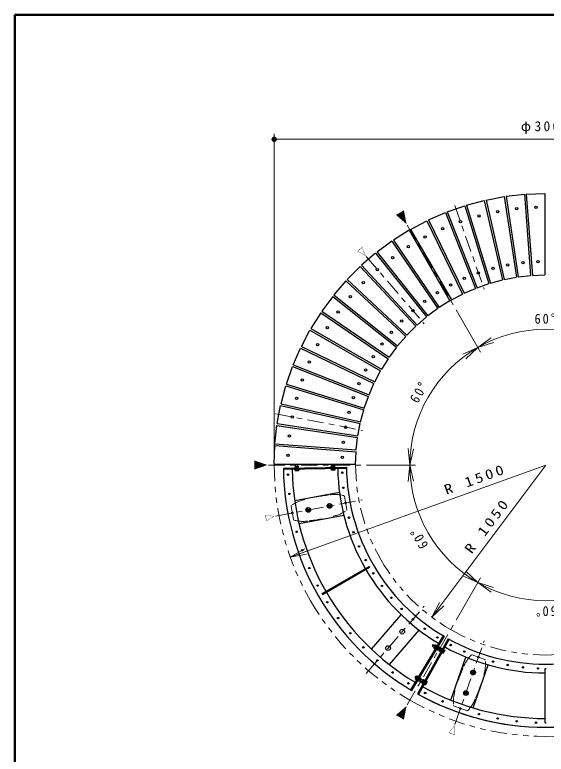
# Model space of a CAD drawing. Units: millimetres on the paper, scale 1:20. Extents: x -365 to 0, y -12 to 257.
# Drawn here: x -365 to -267.1, y 120.8 to 257 of the extents above; entities that cross this region are included whole.
import ezdxf
from ezdxf.enums import TextEntityAlignment as Align

# ---------------------------------------------------------------- set-up
doc = ezdxf.new("R2010")
doc.units = ezdxf.units.MM
for name, pattern in [('USER1', [4.5, 2.5, -2]), ('USER2', [6, 3, -1, 1, -1]), ('USER3', [8, 3, -1, 1, -1, 1, -1])]:
    doc.linetypes.add(name, pattern=pattern)
doc.layers.add('LY_1', color=7, linetype='Continuous', lineweight=25)
doc.layers.add('LY_2', color=7, linetype='Continuous', lineweight=13)
doc.styles.add('ＭＳ ゴシック', font='')
doc.styles.get('ＭＳ ゴシック').set_extended_font_data('MS Gothic')

# ---------------------------------------------------------------- blocks, each defined once
blk = doc.blocks.new('open_arrow')
at = {"color": 0, "linetype": 'Continuous', "lineweight": -2}
blk.add_lwpolyline([(7.5, 1.25), (0, 0), (7.5, -1.25)], dxfattribs=at)
blk = doc.blocks.new('filled_dot')
at = {"color": 0, "linetype": 'Continuous', "lineweight": -2, "const_width": 1.25}
blk.add_lwpolyline([(-0.625, 0, 1), (0.625, 0, 1)], format="xyb", close=True, dxfattribs=at)

msp = doc.modelspace()

# ---------------------------------------------------------------- linework, layer by layer
at = {"layer": 'LY_1', "lineweight": 13}
for p, q in [((-317.22, 175.068), (-317.22, 235.068)), ((-317.22, 234.068), (-217.22, 234.068)), ((-283.732, 202.668), (-279.22, 194.853)), ((-267.22, 174.069), (-314.258, 157.113)), ((-300.244, 174.065), (-291.22, 174.065)), ((-267.22, 174.069), (-288.192, 146.048)), ((-283.73, 145.468), (-279.218, 153.282))]:
    msp.add_line(p, q, dxfattribs=at)
at = {"layer": 'LY_1'}
for p, q in [((-278.186, 222.881), (-274.845, 223.513)), ((-274.845, 223.513), (-272.608, 208.67)), ((-274.508, 223.564), (-271.129, 223.945)), ((-274.508, 223.564), (-272.271, 208.721)), ((-271.129, 223.945), (-270.007, 208.976)), ((-270.789, 223.97), (-267.391, 224.097)), ((-270.789, 223.97), (-269.667, 209.002)), ((-267.391, 224.097), (-267.391, 209.087)), ((-281.803, 221.925), (-278.519, 222.805)), ((-278.519, 222.805), (-275.179, 208.171)), ((-278.186, 222.881), (-274.846, 208.247)), ((-285.339, 220.701), (-282.13, 221.824)), ((-285.339, 220.701), (-279.855, 206.728)), ((-282.129, 221.824), (-277.705, 207.481)), ((-281.803, 221.925), (-277.379, 207.581)), ((-288.773, 219.217), (-285.657, 220.577)), ((-285.657, 220.577), (-280.173, 206.604)), ((-292.087, 217.48), (-289.081, 219.069)), ((-289.081, 219.069), (-282.568, 205.545)), ((-288.773, 219.217), (-282.26, 205.693)), ((-292.382, 217.309), (-295.261, 215.5)), ((-292.382, 217.309), (-284.877, 204.31)), ((-292.087, 217.48), (-284.581, 204.481)), ((-295.543, 215.308), (-298.279, 213.289)), ((-295.543, 215.308), (-287.088, 202.906)), ((-295.261, 215.5), (-286.806, 203.098)), ((-298.546, 213.076), (-301.123, 210.858)), ((-298.546, 213.076), (-289.187, 201.341)), ((-298.279, 213.289), (-288.92, 201.553)), ((-301.374, 210.626), (-303.778, 208.222)), ((-301.373, 210.626), (-291.164, 199.623)), ((-301.123, 210.858), (-290.914, 199.855)), ((-274.846, 208.247), (-272.608, 208.67)), ((-272.271, 208.721), (-270.007, 208.976)), ((-269.667, 209.002), (-267.391, 209.087)), ((-304.01, 207.972), (-306.228, 205.394)), ((-304.01, 207.972), (-293.006, 197.762)), ((-303.778, 208.222), (-292.774, 198.012)), ((-279.855, 206.729), (-277.705, 207.481)), ((-277.379, 207.581), (-275.179, 208.171)), ((-282.26, 205.693), (-280.173, 206.604)), ((-306.441, 205.127), (-308.46, 202.392)), ((-306.441, 205.128), (-294.705, 195.769)), ((-306.228, 205.395), (-294.492, 196.036)), ((-284.877, 204.31), (-286.806, 203.098)), ((-284.581, 204.481), (-282.568, 205.545)), ((-308.652, 202.11), (-310.461, 199.231)), ((-308.652, 202.11), (-296.25, 193.654)), ((-308.46, 202.392), (-296.057, 193.936)), ((-287.088, 202.906), (-288.92, 201.553)), ((-289.187, 201.34), (-290.913, 199.855)), ((-312.22, 195.929), (-310.632, 198.935)), ((-310.632, 198.935), (-297.632, 191.43)), ((-310.461, 199.231), (-297.461, 191.726)), ((-291.164, 199.623), (-292.774, 198.012)), ((-293.006, 197.762), (-294.492, 196.036)), ((-313.728, 192.505), (-312.368, 195.621)), ((-312.369, 195.621), (-298.845, 189.109)), ((-312.22, 195.929), (-298.696, 189.416)), ((-294.705, 195.769), (-296.057, 193.936)), ((-296.25, 193.654), (-297.461, 191.726)), ((-314.976, 188.978), (-313.853, 192.187)), ((-313.853, 192.187), (-299.88, 186.703)), ((-313.728, 192.505), (-299.755, 187.021)), ((-298.696, 189.416), (-297.632, 191.43)), ((-315.956, 185.368), (-315.077, 188.652)), ((-315.077, 188.652), (-300.733, 184.227)), ((-314.976, 188.978), (-300.632, 184.554)), ((-299.755, 187.021), (-298.844, 189.109)), ((-300.632, 184.554), (-299.88, 186.703)), ((-315.957, 185.368), (-301.322, 182.027)), ((-316.665, 181.694), (-316.033, 185.035)), ((-316.032, 185.035), (-301.398, 181.695)), ((-301.322, 182.027), (-300.733, 184.227)), ((-317.096, 177.978), (-316.716, 181.356)), ((-316.716, 181.356), (-301.873, 179.119)), ((-316.665, 181.694), (-301.822, 179.457)), ((-301.822, 179.457), (-301.398, 181.694)), ((-302.128, 176.856), (-301.873, 179.119)), ((-317.249, 174.239), (-317.122, 177.637)), ((-317.122, 177.637), (-302.153, 176.515)), ((-317.096, 177.978), (-302.128, 176.856)), ((-302.238, 174.239), (-302.153, 176.515)), ((-317.249, 174.24), (-302.238, 174.24)), ((-303.908, 173.629), (-315.526, 173.427)), ((-303.905, 173.429), (-315.523, 173.227)), ((-312.703, 173.264), (-313.403, 173.264)), ((-313.403, 173.264), (-313.403, 173.197)), ((-312.703, 173.197), (-313.403, 173.197)), ((-312.7, 173.541), (-313.4, 173.541)), ((-313.4, 173.475), (-313.4, 173.541)), ((-312.7, 173.475), (-313.4, 173.475)), ((-313.38, 173.197), (-313.38, 172.997)), ((-312.726, 172.997), (-313.38, 172.997)), ((-312.723, 173.808), (-313.376, 173.808)), ((-313.376, 173.541), (-313.376, 173.808)), ((-313.216, 173.197), (-313.216, 172.997)), ((-313.213, 173.541), (-313.213, 173.808)), ((-313.208, 173.808), (-313.208, 174.238)), ((-312.891, 173.808), (-312.891, 174.238)), ((-312.89, 173.197), (-312.89, 172.997)), ((-312.886, 173.541), (-312.886, 173.808)), ((-312.726, 173.197), (-312.726, 172.997)), ((-312.723, 173.541), (-312.723, 173.808)), ((-312.703, 173.264), (-312.703, 173.197)), ((-312.7, 173.475), (-312.7, 173.541)), ((-306.737, 173.38), (-306.737, 173.313)), ((-306.037, 173.38), (-306.737, 173.38)), ((-306.037, 173.313), (-306.737, 173.313)), ((-306.734, 173.591), (-306.734, 173.657)), ((-306.034, 173.657), (-306.734, 173.657)), ((-306.034, 173.591), (-306.734, 173.591)), ((-306.714, 173.313), (-306.714, 173.113)), ((-306.061, 173.113), (-306.714, 173.113)), ((-306.711, 173.657), (-306.711, 173.924)), ((-306.057, 173.924), (-306.711, 173.924)), ((-306.551, 173.313), (-306.551, 173.113)), ((-306.547, 173.657), (-306.547, 173.924)), ((-306.543, 173.924), (-306.543, 174.24)), ((-306.225, 173.924), (-306.225, 174.24)), ((-306.224, 173.313), (-306.224, 173.113)), ((-306.221, 173.657), (-306.221, 173.924)), ((-306.061, 173.313), (-306.061, 173.113)), ((-306.057, 173.657), (-306.057, 173.924)), ((-306.037, 173.38), (-306.037, 173.313)), ((-306.034, 173.591), (-306.034, 173.657)), ((-313.45, 167.526), (-305.205, 169.086)), ((-311.344, 165.855), (-311.092, 166.171)), ((-310.692, 166.111), (-311.092, 166.171)), ((-307.414, 166.599), (-307.162, 166.915)), ((-307.266, 166.223), (-307.414, 166.599)), ((-306.866, 166.163), (-307.266, 166.223)), ((-306.762, 166.855), (-307.162, 166.915)), ((-306.866, 166.163), (-306.614, 166.479)), ((-306.614, 166.479), (-306.762, 166.855)), ((-312.644, 163.269), (-304.399, 164.829)), ((-311.196, 165.479), (-311.344, 165.855)), ((-310.797, 165.419), (-311.196, 165.479)), ((-310.797, 165.419), (-310.545, 165.735)), ((-310.545, 165.735), (-310.692, 166.111)), ((-308.406, 150.405), (-299.746, 155.405)), ((-308.306, 150.232), (-299.646, 155.232)), ((-299.285, 140.13), (-293.812, 146.49)), ((-296, 137.304), (-290.527, 143.664)), ((-286.116, 142.619), (-292.1, 132.658)), ((-285.944, 142.516), (-291.929, 132.555)), ((-285.184, 142.077), (-290.817, 131.914)), ((-285.009, 141.979), (-290.643, 131.816)), ((-287.947, 140.992), (-288.106, 140.717)), ((-288.106, 140.717), (-287.768, 140.522)), ((-287.947, 140.992), (-287.609, 140.797)), ((-287.525, 140.943), (-287.852, 140.377)), ((-287.852, 140.377), (-287.621, 140.244)), ((-287.77, 140.518), (-287.539, 140.385)), ((-287.283, 140.83), (-287.633, 140.223)), ((-287.607, 140.801), (-287.376, 140.668)), ((-287.225, 140.796), (-287.575, 140.19)), ((-287.525, 140.943), (-287.294, 140.809)), ((-287.038, 140.692), (-287.388, 140.086)), ((-286.981, 140.659), (-287.331, 140.053)), ((-287.283, 140.83), (-287.225, 140.796)), ((-286.761, 140.505), (-287.088, 139.939)), ((-287.074, 140.497), (-286.843, 140.364)), ((-287.038, 140.692), (-286.981, 140.659)), ((-286.992, 140.639), (-286.761, 140.505)), ((-286.598, 140.217), (-286.871, 140.375)), ((-286.845, 140.36), (-286.572, 140.202)), ((-286.514, 140.362), (-286.84, 139.797)), ((-286.283, 140.229), (-286.514, 140.362)), ((-287.633, 140.223), (-287.575, 140.19)), ((-287.388, 140.086), (-287.331, 140.053)), ((-287.319, 140.073), (-287.088, 139.939)), ((-287.237, 140.214), (-287.006, 140.081)), ((-286.756, 139.942), (-287.03, 140.1)), ((-287.004, 140.085), (-286.73, 139.927)), ((-286.609, 139.663), (-286.84, 139.797)), ((-286.528, 139.805), (-286.759, 139.938)), ((-286.271, 140.249), (-286.621, 139.643)), ((-286.563, 139.61), (-286.621, 139.643)), ((-286.364, 140.088), (-286.595, 140.221)), ((-286.213, 140.216), (-286.563, 139.61)), ((-286.033, 140.108), (-286.383, 139.502)), ((-286.383, 139.502), (-286.325, 139.468)), ((-285.975, 140.074), (-286.325, 139.468)), ((-286.313, 139.488), (-286.14, 139.388)), ((-286.213, 140.216), (-286.271, 140.249)), ((-286.231, 139.63), (-286.058, 139.53)), ((-285.813, 139.954), (-286.14, 139.388)), ((-286.068, 139.913), (-285.895, 139.813)), ((-286.033, 140.108), (-285.975, 140.074)), ((-285.986, 140.054), (-285.813, 139.954)), ((-284.669, 130.762), (-281.898, 138.682)), ((-280.996, 135.902), (-280.744, 136.218)), ((-280.345, 136.157), (-280.744, 136.218)), ((-280.579, 129.331), (-277.808, 137.251)), ((-267.32, 126.569), (-267.32, 136.569)), ((-291.179, 135.161), (-291.338, 134.886)), ((-291.338, 134.886), (-291.201, 134.808)), ((-290.959, 135.228), (-291.285, 134.662)), ((-291.179, 135.161), (-291.043, 135.083)), ((-290.716, 135.115), (-291.066, 134.509)), ((-291.04, 135.087), (-290.81, 134.953)), ((-290.658, 135.082), (-291.008, 134.475)), ((-290.959, 135.228), (-290.728, 135.095)), ((-290.472, 134.978), (-290.822, 134.371)), ((-290.414, 134.944), (-290.764, 134.338)), ((-290.716, 135.115), (-290.658, 135.082)), ((-290.472, 134.978), (-290.414, 134.944)), ((-290.426, 134.924), (-290.195, 134.791)), ((-280.848, 135.525), (-280.996, 135.902)), ((-280.449, 135.465), (-280.849, 135.525)), ((-280.449, 135.465), (-280.197, 135.781)), ((-280.197, 135.781), (-280.345, 136.157)), ((-291.285, 134.662), (-291.055, 134.529)), ((-291.204, 134.804), (-290.973, 134.67)), ((-291.066, 134.509), (-291.008, 134.475)), ((-290.822, 134.371), (-290.764, 134.338)), ((-290.752, 134.358), (-290.521, 134.225)), ((-290.671, 134.5), (-290.44, 134.366)), ((-290.195, 134.791), (-290.521, 134.225)), ((-290.507, 134.783), (-290.276, 134.649)), ((-290.437, 134.37), (-290.065, 134.156)), ((-289.989, 134.111), (-290.361, 134.326)), ((-290.279, 134.645), (-289.907, 134.43)), ((-289.83, 134.386), (-290.202, 134.601)), ((-289.746, 134.532), (-290.073, 133.966)), ((-289.842, 133.833), (-290.073, 133.966)), ((-289.76, 133.974), (-289.991, 134.107)), ((-289.503, 134.419), (-289.853, 133.812)), ((-289.796, 133.779), (-289.853, 133.812)), ((-289.597, 134.257), (-289.828, 134.39)), ((-289.446, 134.385), (-289.796, 133.779)), ((-289.515, 134.398), (-289.746, 134.532)), ((-289.265, 134.277), (-289.615, 133.671)), ((-289.615, 133.671), (-289.557, 133.637)), ((-289.207, 134.244), (-289.557, 133.637)), ((-289.545, 133.658), (-289.372, 133.558)), ((-289.446, 134.385), (-289.503, 134.419)), ((-289.464, 133.799), (-289.291, 133.699)), ((-289.046, 134.123), (-289.372, 133.558)), ((-289.3, 134.082), (-289.127, 133.982)), ((-289.265, 134.277), (-289.207, 134.244)), ((-289.219, 134.223), (-289.046, 134.123)), ((-282.317, 132.126), (-282.065, 132.442)), ((-282.17, 131.75), (-282.317, 132.126)), ((-281.666, 132.382), (-282.065, 132.442)), ((-281.518, 132.006), (-281.666, 132.382)), ((-281.77, 131.69), (-282.17, 131.75)), ((-281.77, 131.69), (-281.518, 132.006))]:
    msp.add_line(p, q, dxfattribs=at)
at = {"layer": 'LY_1', "linetype": 'USER2', "lineweight": 13}
for p, q in [((-283.954, 221.892), (-278.56, 206.475)), ((-292.738, 218.267), (-284.232, 203.534)), ((-300.269, 212.472), (-289.615, 200.092)), ((-317.004, 183.488), (-300.955, 180.451)), ((-318.256, 174.067), (-301.244, 174.067)), ((-317.003, 164.649), (-300.955, 167.685)), ((-300.269, 135.665), (-289.615, 148.045)), ((-292.737, 129.87), (-284.231, 144.602)), ((-283.954, 126.245), (-278.56, 141.662))]:
    msp.add_line(p, q, dxfattribs=at)
at = {"layer": 'LY_1', "linetype": 'USER1', "lineweight": 13}
for p, q in [((-304.295, 168.305), (-303.838, 165.889)), ((-314.121, 166.446), (-313.664, 164.03)), ((-280.766, 139.079), (-278.445, 138.267)), ((-284.069, 129.64), (-281.748, 128.828))]:
    msp.add_line(p, q, dxfattribs=at)
at = {"layer": 'LY_1'}
for centre, radius in [((-276.051, 220.741), 0.217), ((-272.539, 221.27), 0.217), ((-268.996, 221.535), 0.217), ((-279.514, 219.95), 0.217), ((-282.908, 218.903), 0.217), ((-286.215, 217.605), 0.217), ((-289.416, 216.064), 0.217), ((-292.492, 214.288), 0.217), ((-295.427, 212.287), 0.217), ((-274.192, 210.915), 0.217), ((-271.419, 211.333), 0.217), ((-268.622, 211.542), 0.217), ((-298.204, 210.072), 0.217), ((-276.926, 210.291), 0.217), ((-282.216, 208.44), 0.217), ((-279.606, 209.464), 0.217), ((-300.808, 207.656), 0.217), ((-284.743, 207.223), 0.217), ((-287.171, 205.821), 0.217), ((-303.224, 205.052), 0.217), ((-289.488, 204.241), 0.217), ((-305.439, 202.275), 0.217), ((-291.681, 202.493), 0.217), ((-293.737, 200.585), 0.217), ((-307.44, 199.34), 0.217), ((-295.644, 198.529), 0.217), ((-309.216, 196.264), 0.217), ((-297.393, 196.337), 0.217), ((-298.972, 194.02), 0.217), ((-310.757, 193.064), 0.217), ((-300.375, 191.591), 0.217), ((-312.055, 189.757), 0.217), ((-301.591, 189.065), 0.217), ((-302.616, 186.454), 0.217), ((-313.102, 186.363), 0.217), ((-303.442, 183.774), 0.217), ((-313.892, 182.899), 0.217), ((-304.066, 181.04), 0.217), ((-314.422, 179.387), 0.217), ((-304.484, 178.267), 0.217), ((-314.687, 175.845), 0.217), ((-304.694, 175.471), 0.217), ((-314.687, 172.293), 0.133), ((-304.694, 172.667), 0.133), ((-304.484, 169.87), 0.133), ((-314.422, 168.75), 0.133), ((-310.944, 165.795), 0.433), ((-307.014, 166.539), 0.433), ((-307.014, 166.539), 0.2), ((-304.066, 167.097), 0.133), ((-313.892, 165.238), 0.133), ((-310.944, 165.795), 0.2), ((-303.442, 164.363), 0.133), ((-313.102, 161.775), 0.133), ((-302.616, 161.683), 0.133), ((-312.055, 158.38), 0.133), ((-301.591, 159.073), 0.133), ((-300.375, 156.546), 0.133), ((-310.757, 155.074), 0.133), ((-298.972, 154.117), 0.133), ((-309.216, 151.873), 0.133), ((-297.393, 151.8), 0.133), ((-307.44, 148.797), 0.133), ((-295.644, 149.608), 0.133), ((-293.737, 147.552), 0.133), ((-305.439, 145.862), 0.133), ((-291.681, 145.645), 0.133), ((-303.224, 143.085), 0.133), ((-293.638, 143.371), 0.433), ((-289.488, 143.896), 0.133), ((-287.171, 142.316), 0.133), ((-300.808, 140.481), 0.133), ((-296.247, 140.339), 0.433), ((-284.743, 140.914), 0.133), ((-282.216, 139.698), 0.133), ((-298.204, 138.065), 0.133), ((-279.606, 138.673), 0.133), ((-276.926, 137.846), 0.133), ((-280.597, 135.841), 0.433), ((-274.192, 137.222), 0.133), ((-271.419, 136.804), 0.133), ((-268.622, 136.595), 0.133), ((-295.427, 135.85), 0.133), ((-280.597, 135.841), 0.2), ((-292.492, 133.849), 0.133), ((-289.416, 132.073), 0.133), ((-281.918, 132.066), 0.433), ((-281.918, 132.066), 0.2), ((-286.215, 130.532), 0.133), ((-282.909, 129.234), 0.133), ((-279.514, 128.187), 0.133), ((-276.051, 127.397), 0.133), ((-272.539, 126.867), 0.133), ((-268.996, 126.602), 0.133)]:
    msp.add_circle(centre, radius, dxfattribs=at)
at = {"layer": 'LY_1', "lineweight": 13}
for centre, start, end in [((-267.221, 174.07), 60.00006, 119.99973), ((-267.222, 174.068), 120.00003, 179.99987), ((-267.221, 174.067), 180, 239.99987), ((-267.219, 174.067), 240.00082, 299.9999)]:
    msp.add_arc(centre, 24.998, start, end, dxfattribs=at)
at = {"layer": 'LY_1', "linetype": 'USER3', "lineweight": 13}
for radius, start, end in [(50, 179.99999, 210), (35, 179.99998, 210), (35, 210, 240.00002), (50, 210, 240.00001), (35, 239.99998, 270), (35, 270, 300.00002), (50, 240, 270), (50, 270, 300)]:
    msp.add_arc((-267.22, 174.069), radius, start, end, dxfattribs=at)
at = {"layer": 'LY_1'}
for radius, start, end in [(48.31, 180.76103, 210), (46.69, 180.99824, 209.87726), (38.31, 180.99824, 209.85042), (36.69, 180.68594, 210), (37.5, 209.84718, 210.14956), (36.69, 210, 239.31407), (38.31, 210.14958, 239.00175), (48.31, 210, 239.23895), (47.5, 209.87935, 210.12062), (46.69, 210.12274, 239.00175), (36.69, 240.68594, 270), (36.69, 270, 299.31407), (38.31, 240.99824, 269.85042), (37.5, 269.84719, 270.14955), (46.69, 240.99824, 269.87727), (48.31, 240.76106, 270), (48.31, 240.99824, 270), (48.31, 270, 299.23895), (48.31, 270, 299.00176), (47.5, 269.87936, 270.12062)]:
    msp.add_arc((-267.22, 174.069), radius, start, end, dxfattribs=at)
at = {"layer": 'LY_1', "linetype": 'USER1', "lineweight": 13}
for centre, radius, start, end in [((-310.299, 161.486), 6.354, 101.39072, 126.24385), ((-303.783, 138.705), 30.033, 96.43377, 104.99482), ((-306.041, 162.292), 6.354, 75.18475, 100.03788), ((-304.459, 168.274), 0.167, 10.71429, 75.18475), ((-313.957, 166.477), 0.167, 126.24385, 190.7143), ((-307.66, 170.848), 6.354, 281.39072, 306.24385), ((-304.002, 165.858), 0.167, 306.24385, 10.71431), ((-313.5, 164.061), 0.167, 190.71429, 255.18475), ((-311.918, 170.043), 6.354, 255.18475, 280.03788), ((-314.175, 193.63), 30.033, 276.43378, 284.99482), ((-276.432, 134.561), 6.354, 135.18475, 160.03788), ((-280.821, 138.922), 0.167, 70.7143, 135.18475), ((-284.651, 137.437), 6.354, 341.39072, 6.24385), ((-278.501, 138.11), 0.167, 6.24385, 70.71431), ((-254.876, 124.722), 30.033, 156.43378, 164.99482), ((-307.638, 143.185), 30.033, 336.43378, 344.99483), ((-277.863, 130.47), 6.354, 161.39072, 186.24385), ((-286.082, 133.347), 6.354, 315.18475, 340.03788), ((-284.014, 129.797), 0.167, 186.24385, 250.71431), ((-281.693, 128.986), 0.167, 250.71429, 315.18475)]:
    msp.add_arc(centre, radius, start, end, dxfattribs=at)
at = {"layer": 'LY_2', "lineweight": 50}
for p, q in [((0, 257), (-365, 257)), ((-365, 257), (-365, 0))]:
    msp.add_line(p, q, dxfattribs=at)

# ---------------------------------------------------------------- block references
at = {"layer": 'LY_1', "lineweight": 13, "xscale": 0.4, "yscale": 0.4}
msp.add_blockref('filled_dot', (-317.22, 234.068), dxfattribs=at)
for p, rotation in [((-279.72, 195.719), 26.6), ((-279.721, 195.717), 213.4), ((-292.22, 174.068), 86.6), ((-292.219, 174.067), 273.4), ((-314.258, 157.113), 19.8), ((-279.72, 152.418), 146.6), ((-279.718, 152.418), 333.4), ((-288.192, 146.048), 53.2)]:
    msp.add_blockref('open_arrow', p, dxfattribs=dict(at, rotation=rotation))

# ---------------------------------------------------------------- texts
at = {"layer": 'LY_1', "style": 'ＭＳ ゴシック', "width": 0.6}
for s, height, rotation, p in [('▼', 2.199, 30, (-293.488, 219.567)), ('▽', 1.466, 40.7, (-300.922, 213.23)), ('▼', 2.199, 90, (-319.757, 174.069)), ('▽', 1.466, 100.7, (-317.986, 164.463)), ('▼', 2.199, 150, (-293.489, 128.57)), ('▽', 1.466, 160.7, (-284.285, 125.301))]:
    msp.add_text(s, height=height, rotation=rotation, dxfattribs=at).set_placement(p, align=Align.MIDDLE_CENTER)
at = {"layer": 'LY_1', "char_height": 1.833, "attachment_point": 8, "style": 'ＭＳ ゴシック'}
for s, insert in [('\\T1.33;φ3000', (-267.22, 235.068)), ('\\T1.33;\\W0.9;60°', (-267.221, 200.068))]:
    msp.add_mtext(s, dxfattribs=dict(at, insert=insert))
for s, insert, rotation in [('\\T1.33;\\W0.9;60°', (-289.737, 187.067), 60), ('\\T1.33;\\W1.2;R\\~1500', (-279.878, 170.569), 19.823), ('\\T1.33;\\W1.2;R\\~1050', (-277.241, 162.348), 53.187), ('\\T1.33;\\W0.9;60°', (-289.736, 161.068), 120), ('\\T1.33;\\W0.9;60°', (-267.219, 148.069), 180)]:
    msp.add_mtext(s, dxfattribs=dict(at, insert=insert, rotation=rotation))

doc.saveas('drawing.dxf')
